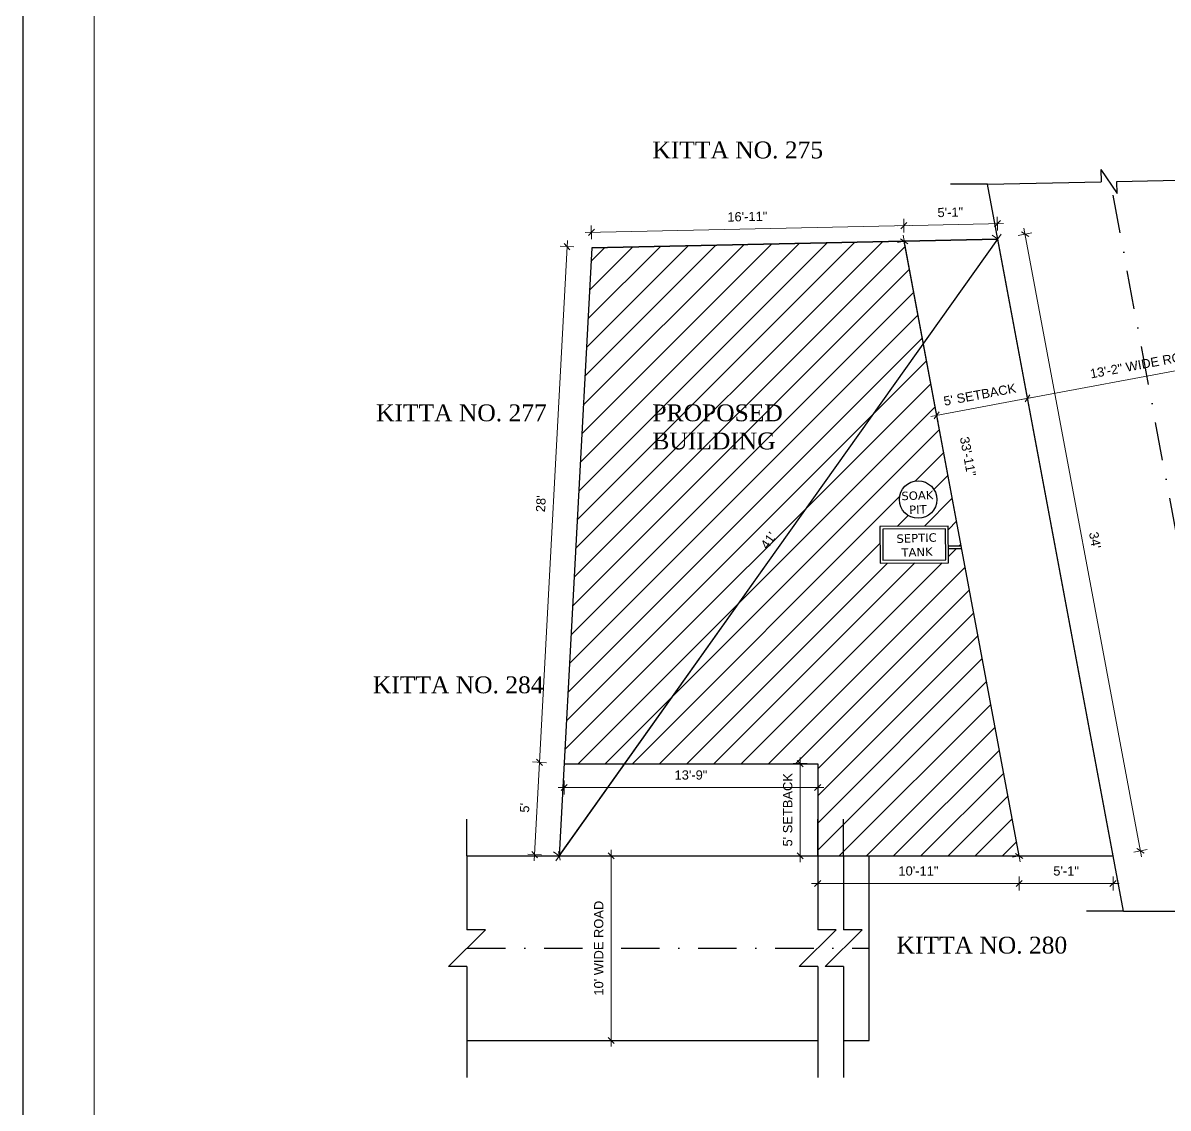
# Model space of a CAD drawing. Header units: inches. Extents: x 45643 to 70559, y -8725 to 1713.
# Drawn here: x 58262 to 59007, y -4671 to -3965 of the extents above; entities that cross this region are included whole.
import ezdxf

# ---------------------------------------------------------------- set-up
doc = ezdxf.new("R2010")
doc.units = ezdxf.units.IN
doc.header["$MEASUREMENT"] = 0
doc.linetypes.add('DASHDOT', pattern=[1, 0.5, -0.25, 0, -0.25])
for name, color, linetype, lineweight in [('A_Title Text', 105, 'Continuous', 60), ('DW-SEC', 24, 'Continuous', 25), ('ELE1', 3, 'Continuous', 9), ('ELEVATION', 6, 'Continuous', 30)]:
    doc.layers.add(name, color=color, linetype=linetype, lineweight=lineweight)
doc.styles.add('Arial', font='arial.ttf')
doc.styles.get("Standard").update_dxf_attribs({"font": 'times.ttf'})
doc.dimstyles.new('Sudeep', dxfattribs={"dimtxt": 6, "dimasz": 4, "dimexe": 4.5, "dimexo": 4.5, "dimgap": 5, "dimtad": 1, "dimdec": 0, "dimlunit": 4, "dimtxsty": 'Arial', "dimblk": 'OBLIQUE', "dimcen": 250, "dimdle": 4, "dimclrd": 86, "dimclre": 5, "dimclrt": 1, "dimadec": 0, "dimazin": 0, "dimtfac": 1, "dimtdec": 0, "dimtix": 1, "dimtmove": 1, "dimatfit": 3, "dimldrblk": 'OBLIQUE', "dimfxl": 4.5, "dimfxlon": 1, "dimfrac": 2, "dimlwd": 15, "dimlwe": 13, "dimarcsym": 0})

# ---------------------------------------------------------------- blocks, each defined once
blk = doc.blocks.new('_Oblique')
at = {"color": 0, "linetype": 'ByBlock', "lineweight": -2}
blk.add_line((-0.5, -0.5), (0.5, 0.5), dxfattribs=at)
blk = doc.blocks.new('*D892')
at = {"layer": 'A_Title Text', "color": 5, "lineweight": 13, "transparency": 16777216}
for p, q in [((58834.92, -4101.89), (58834.73, -4092.89)), ((58631.78, -4106.21), (58631.58, -4097.21))]:
    blk.add_line(p, q, dxfattribs=at)
at = {"layer": 'A_Title Text', "color": 86, "lineweight": 15, "transparency": 16777216}
blk.add_line((58838.82, -4097.31), (58627.68, -4101.79), dxfattribs=at)
at = {"layer": 'Defpoints', "color": 0, "transparency": 16777216}
for p in [(58631.68, -4101.71), (58835.04, -4107.5), (58631.89, -4111.81)]:
    blk.add_point(p, dxfattribs=at)
at = {"layer": 'A_Title Text', "color": 86, "lineweight": 15, "transparency": 16777216, "xscale": 4, "yscale": 4, "zscale": 4}
for p, rotation in [((58631.68, -4101.71), 181.2171399867319), ((58834.82, -4097.39), 1.217139986731945)]:
    blk.add_blockref('_Oblique', p, dxfattribs=dict(at, rotation=rotation))
at = {"layer": 'A_Title Text', "color": 1, "transparency": 16777216, "insert": (58733.08, -4091.49), "char_height": 6, "attachment_point": 5, "rotation": 1.21714, "style": 'Arial'}
blk.add_mtext('16\'-11"', dxfattribs=at)
blk = doc.blocks.new('*D893')
at = {"layer": 'A_Title Text', "color": 5, "lineweight": 13, "transparency": 16777216}
for p, q in [((58834.92, -4101.89), (58834.73, -4092.89)), ((58895.72, -4100.6), (58895.52, -4091.6))]:
    blk.add_line(p, q, dxfattribs=at)
at = {"layer": 'A_Title Text', "color": 86, "lineweight": 15, "transparency": 16777216}
blk.add_line((58830.82, -4097.48), (58899.62, -4096.02), dxfattribs=at)
at = {"layer": 'Defpoints', "color": 0, "transparency": 16777216}
for p in [(58895.62, -4096.1), (58835.04, -4107.5), (58895.84, -4106.21)]:
    blk.add_point(p, dxfattribs=at)
at = {"layer": 'A_Title Text', "color": 86, "lineweight": 15, "transparency": 16777216, "xscale": 4, "yscale": 4, "zscale": 4}
for p, rotation in [((58895.62, -4096.1), 1.217139986710932), ((58834.82, -4097.39), 181.217139986711)]:
    blk.add_blockref('_Oblique', p, dxfattribs=dict(at, rotation=rotation))
at = {"layer": 'A_Title Text', "color": 1, "transparency": 16777216, "insert": (58865.05, -4088.69), "char_height": 6, "attachment_point": 5, "rotation": 1.21714, "style": 'Arial'}
blk.add_mtext('5\'-1"', dxfattribs=at)
blk = doc.blocks.new('*D894')
at = {"layer": 'A_Title Text', "color": 86, "lineweight": 15, "transparency": 16777216}
blk.add_line((58597.79, -4450.4), (58616.08, -4106.97), dxfattribs=at)
at = {"layer": 'A_Title Text', "color": 5, "lineweight": 13, "transparency": 16777216}
for p, q in [((58620.36, -4111.2), (58611.37, -4110.72)), ((58602.49, -4446.64), (58593.51, -4446.16))]:
    blk.add_line(p, q, dxfattribs=at)
at = {"layer": 'Defpoints', "color": 0, "transparency": 16777216}
for p in [(58615.86, -4110.96), (58631.89, -4111.81), (58614.03, -4447.25)]:
    blk.add_point(p, dxfattribs=at)
at = {"layer": 'A_Title Text', "color": 86, "lineweight": 15, "transparency": 16777216, "xscale": 4, "yscale": 4, "zscale": 4}
for p, rotation in [((58615.86, -4110.96), 86.9515310710688), ((58598, -4446.4), 266.9515310710688)]:
    blk.add_blockref('_Oblique', p, dxfattribs=dict(at, rotation=rotation))
at = {"layer": 'A_Title Text', "color": 1, "transparency": 16777216, "insert": (58598.88, -4278.25), "char_height": 6, "attachment_point": 5, "rotation": 86.95153, "style": 'Arial'}
blk.add_mtext("28'", dxfattribs=at)
blk = doc.blocks.new('*D895')
at = {"layer": 'A_Title Text', "color": 86, "lineweight": 15, "transparency": 16777216}
blk.add_line((58598.21, -4442.41), (58594.59, -4510.4), dxfattribs=at)
at = {"layer": 'A_Title Text', "color": 5, "lineweight": 13, "transparency": 16777216}
for p, q in [((58602.49, -4446.64), (58593.51, -4446.16)), ((58599.3, -4506.64), (58590.31, -4506.16))]:
    blk.add_line(p, q, dxfattribs=at)
at = {"layer": 'Defpoints', "color": 0, "transparency": 16777216}
for p in [(58614.03, -4447.25), (58594.8, -4506.4), (58610.84, -4507.25)]:
    blk.add_point(p, dxfattribs=at)
at = {"layer": 'A_Title Text', "color": 86, "lineweight": 15, "transparency": 16777216, "xscale": 4, "yscale": 4, "zscale": 4}
for p, rotation in [((58598, -4446.4), 86.95153107111469), ((58594.8, -4506.4), 266.9515310711146)]:
    blk.add_blockref('_Oblique', p, dxfattribs=dict(at, rotation=rotation))
at = {"layer": 'A_Title Text', "color": 1, "transparency": 16777216, "insert": (58588.36, -4475.97), "char_height": 6, "attachment_point": 5, "rotation": 86.95153, "style": 'Arial'}
blk.add_mtext("5'", dxfattribs=at)
blk = doc.blocks.new('*D896')
at = {"layer": 'A_Title Text', "color": 5, "lineweight": 13, "transparency": 16777216}
for p, q in [((58614.03, -4458.2), (58614.03, -4467.2)), ((58778.84, -4458.2), (58778.84, -4467.2))]:
    blk.add_line(p, q, dxfattribs=at)
at = {"layer": 'A_Title Text', "color": 86, "lineweight": 15, "transparency": 16777216}
blk.add_line((58610.03, -4462.7), (58782.84, -4462.7), dxfattribs=at)
at = {"layer": 'Defpoints', "color": 0, "transparency": 16777216}
for p in [(58614.03, -4447.25), (58778.84, -4447.25), (58778.84, -4462.7)]:
    blk.add_point(p, dxfattribs=at)
at = {"layer": 'A_Title Text', "color": 86, "lineweight": 15, "transparency": 16777216, "xscale": 4, "yscale": 4, "zscale": 4, "rotation": 180}
blk.add_blockref('_Oblique', (58614.03, -4462.7), dxfattribs=at)
at = {"layer": 'A_Title Text', "color": 86, "lineweight": 15, "transparency": 16777216, "xscale": 4, "yscale": 4, "zscale": 4}
blk.add_blockref('_Oblique', (58778.84, -4462.7), dxfattribs=at)
at = {"layer": 'A_Title Text', "color": 1, "transparency": 16777216, "insert": (58696.43, -4454.64), "char_height": 6, "attachment_point": 5, "style": 'Arial'}
blk.add_mtext('13\'-9"', dxfattribs=at)
blk = doc.blocks.new('*D897')
at = {"layer": 'A_Title Text', "color": 86, "lineweight": 15, "transparency": 16777216}
blk.add_line((58767.45, -4443.25), (58767.45, -4511.25), dxfattribs=at)
at = {"layer": 'A_Title Text', "color": 5, "lineweight": 13, "transparency": 16777216}
for p, q in [((58771.95, -4447.25), (58762.95, -4447.25)), ((58771.95, -4507.25), (58762.95, -4507.25))]:
    blk.add_line(p, q, dxfattribs=at)
at = {"layer": 'Defpoints', "color": 0, "transparency": 16777216}
for p in [(58778.84, -4447.25), (58767.45, -4507.25), (58778.84, -4507.25)]:
    blk.add_point(p, dxfattribs=at)
at = {"layer": 'A_Title Text', "color": 86, "lineweight": 15, "transparency": 16777216, "xscale": 4, "yscale": 4, "zscale": 4}
for p, rotation in [((58767.45, -4447.25), 90), ((58767.45, -4507.25), 270)]:
    blk.add_blockref('_Oblique', p, dxfattribs=dict(at, rotation=rotation))
at = {"layer": 'A_Title Text', "color": 1, "transparency": 16777216, "insert": (58759.35, -4477.25), "char_height": 6, "width": 112.4364, "attachment_point": 5, "rotation": 90, "style": 'Arial'}
blk.add_mtext("5' SETBACK", dxfattribs=at)
blk = doc.blocks.new('*D890')
at = {"layer": 'A_Title Text', "color": 86, "lineweight": 15, "transparency": 16777216}
blk.add_line((58774.84, -4525.14), (58913.8, -4525.14), dxfattribs=at)
at = {"layer": 'A_Title Text', "color": 5, "lineweight": 13, "transparency": 16777216}
for p, q in [((58778.84, -4520.64), (58778.84, -4529.64)), ((58909.8, -4520.64), (58909.8, -4529.64))]:
    blk.add_line(p, q, dxfattribs=at)
at = {"layer": 'Defpoints', "color": 0, "transparency": 16777216}
for p in [(58778.84, -4507.25), (58909.8, -4507.25), (58909.8, -4525.14)]:
    blk.add_point(p, dxfattribs=at)
at = {"layer": 'A_Title Text', "color": 86, "lineweight": 15, "transparency": 16777216, "xscale": 4, "yscale": 4, "zscale": 4, "rotation": 180}
blk.add_blockref('_Oblique', (58778.84, -4525.14), dxfattribs=at)
at = {"layer": 'A_Title Text', "color": 86, "lineweight": 15, "transparency": 16777216, "xscale": 4, "yscale": 4, "zscale": 4}
blk.add_blockref('_Oblique', (58909.8, -4525.14), dxfattribs=at)
at = {"layer": 'A_Title Text', "color": 1, "transparency": 16777216, "insert": (58844.32, -4517.07), "char_height": 6, "attachment_point": 5, "style": 'Arial'}
blk.add_mtext('10\'-11"', dxfattribs=at)
blk = doc.blocks.new('*D898')
at = {"layer": 'A_Title Text', "color": 86, "lineweight": 15, "transparency": 16777216}
blk.add_line((58905.8, -4525.14), (58974.84, -4525.14), dxfattribs=at)
at = {"layer": 'A_Title Text', "color": 5, "lineweight": 13, "transparency": 16777216}
for p, q in [((58909.8, -4520.64), (58909.8, -4529.64)), ((58970.84, -4520.64), (58970.84, -4529.64))]:
    blk.add_line(p, q, dxfattribs=at)
at = {"layer": 'Defpoints', "color": 0, "transparency": 16777216}
for p in [(58909.8, -4507.25), (58970.84, -4507.25), (58970.84, -4525.14)]:
    blk.add_point(p, dxfattribs=at)
at = {"layer": 'A_Title Text', "color": 86, "lineweight": 15, "transparency": 16777216, "xscale": 4, "yscale": 4, "zscale": 4, "rotation": 180}
blk.add_blockref('_Oblique', (58909.8, -4525.14), dxfattribs=at)
at = {"layer": 'A_Title Text', "color": 86, "lineweight": 15, "transparency": 16777216, "xscale": 4, "yscale": 4, "zscale": 4}
blk.add_blockref('_Oblique', (58970.84, -4525.14), dxfattribs=at)
at = {"layer": 'A_Title Text', "color": 1, "transparency": 16777216, "insert": (58940.32, -4517.07), "char_height": 6, "attachment_point": 5, "style": 'Arial'}
blk.add_mtext('5\'-1"', dxfattribs=at)
blk = doc.blocks.new('*D899')
at = {"layer": 'A_Title Text', "color": 86, "lineweight": 15, "transparency": 16777216}
blk.add_line((58912.92, -4098.94), (58989.39, -4507.85), dxfattribs=at)
at = {"layer": 'A_Title Text', "color": 5, "lineweight": 13, "transparency": 16777216}
for p, q in [((58909.23, -4103.7), (58918.07, -4102.05)), ((58984.23, -4504.75), (58993.07, -4503.1))]:
    blk.add_line(p, q, dxfattribs=at)
at = {"layer": 'Defpoints', "color": 0, "transparency": 16777216}
for p in [(58895.84, -4106.21), (58988.65, -4503.92), (58970.84, -4507.25)]:
    blk.add_point(p, dxfattribs=at)
at = {"layer": 'A_Title Text', "color": 86, "lineweight": 15, "transparency": 16777216, "xscale": 4, "yscale": 4, "zscale": 4}
for p, rotation in [((58913.65, -4102.88), 100.5925493306747), ((58988.65, -4503.92), 280.5925493306747)]:
    blk.add_blockref('_Oblique', p, dxfattribs=dict(at, rotation=rotation))
at = {"layer": 'A_Title Text', "color": 1, "transparency": 16777216, "insert": (58959.08, -4301.92), "char_height": 6, "attachment_point": 5, "rotation": 280.59255, "style": 'Arial'}
blk.add_mtext("34'", dxfattribs=at)
blk = doc.blocks.new('*D900')
at = {"layer": 'A_Title Text', "color": 5, "lineweight": 13, "transparency": 16777216}
for p, q in [((58835.04, -4107.5), (58830.61, -4108.33)), ((58909.8, -4507.25), (58905.37, -4508.08))]:
    blk.add_line(p, q, dxfattribs=at)
at = {"layer": 'A_Title Text', "color": 86, "lineweight": 15, "transparency": 16777216}
blk.add_line((58910.53, -4511.19), (58834.3, -4103.57), dxfattribs=at)
at = {"layer": 'Defpoints', "color": 0, "transparency": 16777216}
for p in [(58835.04, -4107.5), (58835.04, -4107.5), (58909.8, -4507.25)]:
    blk.add_point(p, dxfattribs=at)
at = {"layer": 'A_Title Text', "color": 86, "lineweight": 15, "transparency": 16777216, "xscale": 4, "yscale": 4, "zscale": 4}
for p, rotation in [((58835.04, -4107.5), 100.5925493306756), ((58909.8, -4507.25), 280.5925493306756)]:
    blk.add_blockref('_Oblique', p, dxfattribs=dict(at, rotation=rotation))
at = {"layer": 'A_Title Text', "color": 1, "transparency": 16777216, "insert": (58876.5, -4247.48), "char_height": 6, "attachment_point": 5, "rotation": 280.59255, "style": 'Arial'}
blk.add_mtext('33\'-11"', dxfattribs=at)
blk = doc.blocks.new('*D901')
at = {"layer": 'A_Title Text', "color": 86, "lineweight": 15, "transparency": 16777216}
blk.add_line((58608.52, -4510.52), (58898.15, -4102.95), dxfattribs=at)
at = {"layer": 'A_Title Text', "color": 5, "lineweight": 13, "transparency": 16777216}
for p, q in [((58895.84, -4106.21), (58892.17, -4103.6)), ((58610.84, -4507.25), (58607.17, -4504.65))]:
    blk.add_line(p, q, dxfattribs=at)
at = {"layer": 'Defpoints', "color": 0, "transparency": 16777216}
for p in [(58895.84, -4106.21), (58895.84, -4106.21), (58610.84, -4507.25)]:
    blk.add_point(p, dxfattribs=at)
at = {"layer": 'A_Title Text', "color": 86, "lineweight": 15, "transparency": 16777216, "xscale": 4, "yscale": 4, "zscale": 4}
for p, rotation in [((58895.84, -4106.21), 54.60090531326018), ((58610.84, -4507.25), 234.6009053132602)]:
    blk.add_blockref('_Oblique', p, dxfattribs=dict(at, rotation=rotation))
at = {"layer": 'A_Title Text', "color": 1, "transparency": 16777216, "insert": (58746.8, -4302.09), "char_height": 6, "attachment_point": 5, "rotation": 54.60091, "style": 'Arial'}
blk.add_mtext("41'", dxfattribs=at)
blk = doc.blocks.new('*D902')
at = {"layer": 'A_Title Text', "color": 86, "lineweight": 15, "transparency": 16777216}
blk.add_line((58644.61, -4503.25), (58644.61, -4631.25), dxfattribs=at)
at = {"layer": 'A_Title Text', "color": 5, "lineweight": 13, "transparency": 16777216}
for p, q in [((58649.11, -4507.25), (58640.11, -4507.25)), ((58649.11, -4627.25), (58640.11, -4627.25))]:
    blk.add_line(p, q, dxfattribs=at)
at = {"layer": 'Defpoints', "color": 0, "transparency": 16777216}
for p in [(58681.6, -4507.25), (58644.61, -4627.25), (58664.84, -4627.25)]:
    blk.add_point(p, dxfattribs=at)
at = {"layer": 'A_Title Text', "color": 86, "lineweight": 15, "transparency": 16777216, "xscale": 4, "yscale": 4, "zscale": 4}
for p, rotation in [((58644.61, -4507.25), 90), ((58644.61, -4627.25), 270)]:
    blk.add_blockref('_Oblique', p, dxfattribs=dict(at, rotation=rotation))
at = {"layer": 'A_Title Text', "color": 1, "transparency": 16777216, "insert": (58636.5, -4567.25), "char_height": 6, "width": 68.185, "attachment_point": 5, "rotation": 90, "style": 'Arial'}
blk.add_mtext("10' WIDE ROAD", dxfattribs=at)
blk = doc.blocks.new('*D891')
at = {"layer": 'A_Title Text', "color": 5, "lineweight": 13, "transparency": 16777216}
for p, q in [((59069.67, -4176.23), (59071.32, -4185.08)), ((58914.36, -4205.28), (58916.02, -4214.12))]:
    blk.add_line(p, q, dxfattribs=at)
at = {"layer": 'A_Title Text', "color": 86, "lineweight": 15, "transparency": 16777216}
blk.add_line((58911.26, -4210.44), (59074.43, -4179.92), dxfattribs=at)
at = {"layer": 'Defpoints', "color": 0, "transparency": 16777216}
for p in [(59051.14, -4077.16), (58895.84, -4106.21), (59070.5, -4180.66)]:
    blk.add_point(p, dxfattribs=at)
at = {"layer": 'A_Title Text', "color": 86, "lineweight": 15, "transparency": 16777216, "xscale": 4, "yscale": 4, "zscale": 4}
for p, rotation in [((59070.5, -4180.66), 10.59254933067285), ((58915.19, -4209.7), 190.5925493306728)]:
    blk.add_blockref('_Oblique', p, dxfattribs=dict(at, rotation=rotation))
at = {"layer": 'A_Title Text', "color": 1, "transparency": 16777216, "insert": (58991.35, -4187.21), "char_height": 6, "width": 94.9496, "attachment_point": 5, "rotation": 10.59255, "style": 'Arial'}
blk.add_mtext('13\'-2" WIDE ROAD', dxfattribs=at)
blk = doc.blocks.new('*D903')
at = {"layer": 'A_Title Text', "color": 5, "lineweight": 13, "transparency": 16777216}
for p, q in [((58914.36, -4205.28), (58916.02, -4214.12)), ((58855.38, -4216.31), (58857.04, -4225.15))]:
    blk.add_line(p, q, dxfattribs=at)
at = {"layer": 'A_Title Text', "color": 86, "lineweight": 15, "transparency": 16777216}
blk.add_line((58852.28, -4221.47), (58919.12, -4208.97), dxfattribs=at)
at = {"layer": 'Defpoints', "color": 0, "transparency": 16777216}
for p in [(58906.49, -4163.18), (58847.51, -4174.21), (58915.19, -4209.7)]:
    blk.add_point(p, dxfattribs=at)
at = {"layer": 'A_Title Text', "color": 86, "lineweight": 15, "transparency": 16777216, "xscale": 4, "yscale": 4, "zscale": 4}
for p, rotation in [((58915.19, -4209.7), 10.59254933067322), ((58856.21, -4220.73), 190.5925493306733)]:
    blk.add_blockref('_Oblique', p, dxfattribs=dict(at, rotation=rotation))
at = {"layer": 'A_Title Text', "color": 1, "transparency": 16777216, "insert": (58884.21, -4207.25), "char_height": 6, "width": 53.9576, "attachment_point": 5, "rotation": 10.59255, "style": 'Arial'}
blk.add_mtext("5' SETBACK", dxfattribs=at)

msp = doc.modelspace()

# ---------------------------------------------------------------- hatches: boundary and pattern name
at = {"layer": 'DW-SEC'}
h = msp.add_hatch(dxfattribs=at)
h.set_pattern_fill('ANSI31', color=256, scale=100)
h.set_pattern_definition([(45, (-6724.728, -4953.309), (-8.8388348, 8.8388348), [])])
h.paths.add_polyline_path([(58872.416, -4307.377), (58863.817, -4307.377), (58863.868, -4316.587), (58819.394, -4316.833), (58819.262, -4292.986), (58863.736, -4292.74), (58863.806, -4305.547), (58872.074, -4305.547), (58847.512, -4174.207), (58653.474, -4447.255), (58778.835, -4447.255), (58778.835, -4507.255), (58909.795, -4507.255)])
h.paths.add_polyline_path([(58831.915, -4275.488, -1), (58856.285, -4275.488, -1)], flags=16)
h.paths.add_polyline_path([(58631.895, -4111.815), (58614.031, -4447.255), (58653.474, -4447.255), (58847.512, -4174.207), (58835.037, -4107.499)])
h.paths.add_polyline_path([(58831.816, -4288.198), (58856.039, -4287.38), (58855.328, -4266.326), (58831.105, -4267.145)], flags=24)
h.paths.add_polyline_path([(58747.98, -4311.29), (58756.046, -4299.941), (58745.967, -4292.779), (58737.902, -4304.128)], flags=24)
h.paths.add_polyline_path([(58668.365, -4249.101), (58756.698, -4249.101), (58756.698, -4207.38), (58668.365, -4207.38)], flags=24)

# ---------------------------------------------------------------- linework, layer by layer
at = {"color": 4, "ltscale": 5}
for p, q in [((58863.806, -4305.547), (58872.074, -4305.547)), ((58863.817, -4307.377), (58872.416, -4307.377))]:
    msp.add_line(p, q, dxfattribs=at)
for points in [[(58819.394, -4316.833), (58863.868, -4316.587), (58863.736, -4292.74), (58819.262, -4292.986)], [(58821.214, -4314.994), (58862.028, -4314.768), (58861.916, -4294.579), (58821.102, -4294.805)]]:
    msp.add_lwpolyline(points, close=True, dxfattribs=at)
msp.add_circle((58844.1, -4275.488), 12.185, dxfattribs=at)
at = {"layer": 'Defpoints'}
msp.add_lwpolyline([(61439.743, -3259.7), (58262.143, -3259.7), (58262.143, -5507.669), (61439.743, -5507.669)], close=True, dxfattribs=at)
at = {"layer": 'ELE1'}
msp.add_lwpolyline([(58308.461, -3306.018), (61393.425, -3306.018), (61393.425, -5461.351), (58308.461, -5461.351)], close=True, dxfattribs=at)
at = {"layer": 'ELEVATION'}
for p, q in [((58962.863, -4060.826), (58973.47, -4076.498)), ((58962.863, -4060.826), (58963.031, -4068.771)), ((58889.199, -4070.34), (58865.199, -4070.34)), ((58889.128, -4070.342), (58963.031, -4068.771)), ((58977.568, -4543.255), (58889.128, -4070.342)), ((58973.301, -4068.553), (59047.204, -4066.983)), ((58973.47, -4076.498), (58973.301, -4068.553)), ((58610.835, -4507.255), (58895.835, -4106.207)), ((58631.895, -4111.815), (58895.835, -4106.207)), ((58909.795, -4507.255), (58835.037, -4107.499)), ((58614.031, -4447.255), (58778.835, -4447.255)), ((58778.835, -4447.255), (58778.835, -4507.255)), ((58550.835, -4507.255), (58550.835, -4483.255)), ((58778.835, -4507.255), (58778.835, -4483.255)), ((58795.7, -4507.255), (58795.7, -4483.255)), ((58550.835, -4507.255), (58812.36, -4507.255)), ((58550.835, -4507.255), (58550.835, -4555.255)), ((58778.835, -4507.255), (58970.835, -4507.255)), ((58778.835, -4507.255), (58778.835, -4555.255)), ((58795.7, -4507.255), (58795.7, -4555.255)), ((58812.36, -4627.255), (58812.36, -4507.255)), ((58977.568, -4543.255), (58953.568, -4543.255)), ((58977.568, -4543.255), (59051.783, -4543.255)), ((58538.835, -4579.255), (58562.835, -4555.255)), ((58562.835, -4555.255), (58550.835, -4555.255)), ((58766.835, -4579.255), (58790.835, -4555.255)), ((58790.835, -4555.255), (58778.835, -4555.255)), ((58783.7, -4579.255), (58807.7, -4555.255)), ((58807.7, -4555.255), (58795.7, -4555.255)), ((58550.835, -4579.255), (58538.835, -4579.255)), ((58550.835, -4579.255), (58550.835, -4627.255)), ((58778.835, -4579.255), (58766.835, -4579.255)), ((58778.835, -4579.255), (58778.835, -4627.255)), ((58795.7, -4579.255), (58783.7, -4579.255)), ((58795.7, -4579.255), (58795.7, -4627.255)), ((58550.835, -4627.255), (58778.835, -4627.255)), ((58550.835, -4627.255), (58550.835, -4651.255)), ((58778.835, -4627.255), (58778.835, -4651.255)), ((58795.7, -4627.255), (58812.36, -4627.255)), ((58795.7, -4627.255), (58795.7, -4651.255))]:
    msp.add_line(p, q, dxfattribs=at)
at = {"layer": 'ELEVATION', "linetype": 'DASHDOT', "ltscale": 50}
for p, q in [((59058.326, -4545.332), (58969.572, -4070.739)), ((58550.835, -4567.255), (58812.36, -4567.255))]:
    msp.add_line(p, q, dxfattribs=at)
at = {"layer": 'ELEVATION'}
msp.add_lwpolyline([(58895.835, -4106.207), (58631.895, -4111.815), (58610.835, -4507.255), (58970.835, -4507.255)], close=True, dxfattribs=at)

# ---------------------------------------------------------------- texts
at = {"char_height": 10.9739, "attachment_point": 1}
for s, insert, width in [('{\\fTimes New Roman|b0|i0|c0|p18;KITTA NO. 275}', (58671.378, -4042.621), 118.98917), ('{\\fTimes New Roman|b0|i0|c0|p18;KITTA NO. 277}', (58491.744, -4213.589), 116.28016), ('{\\fTimes New Roman|b0|i0|c0|p18;PROPOSED\\PBUILDING}', (58671.378, -4213.589), 92.65939), ('{\\fTimes New Roman|b0|i0|c0|p18;KITTA NO. 284}', (58489.653, -4390.495), 113.15734), ('{\\fTimes New Roman|b0|i0|c0|p18;KITTA NO. 280}', (58830.079, -4559.794), 110.39567)]:
    msp.add_mtext(s, dxfattribs=dict(at, insert=insert, width=width))
at = {"color": 0, "char_height": 5.4884, "width": 97.88153, "attachment_point": 2, "rotation": 1.935323}
for s, insert in [('{\\fVerdana|b0|i0|c0|p34;SOAK \\PPIT}', (58843.536, -4270.085)), ('{\\fVerdana|b0|i0|c0|p34;SEPTIC \\PTANK}', (58843.006, -4297.785))]:
    msp.add_mtext(s, dxfattribs=dict(at, insert=insert))

# ---------------------------------------------------------------- dimensions: what is measured, and where the dimension line sits
at = {"layer": 'A_Title Text'}
for p1, p2, distance, text, picture, middle in [((58895.835, -4106.207), (59051.143, -4077.163), -105.288, '<> WIDE ROAD', '*D891', (58991.353, -4187.21)), ((58847.512, -4174.207), (58906.489, -4163.178), -47.329, '<> SETBACK', '*D903', (58884.211, -4207.251))]:
    dim = msp.add_aligned_dim(p1=p1, p2=p2, distance=distance, text=text, dimstyle='Sudeep', dxfattribs=at)
    dim.commit()
    dim.dimension.update_dxf_attribs({"geometry": picture, "text_midpoint": middle})
for base, p1, p2, angle, picture, middle in [((58895.62, -4096.101), (58835.037, -4107.499), (58895.835, -4106.207), 1.21714, '*D893', (58865.05, -4088.685)), ((58594.804, -4506.401), (58614.031, -4447.255), (58610.835, -4507.255), 266.951531, '*D895', (58588.362, -4475.973))]:
    dim = msp.add_linear_dim(base=base, p1=p1, p2=p2, angle=angle, dimstyle='Sudeep', dxfattribs=at)
    dim.commit()
    dim.dimension.update_dxf_attribs({"geometry": picture, "text_midpoint": middle})
for p1, p2, distance, picture, middle in [((58835.037, -4107.499), (58631.895, -4111.815), -10.108, '*D892', (58733.08, -4091.489)), ((58895.835, -4106.207), (58970.835, -4507.255), 18.124, '*D899', (58959.079, -4301.917)), ((58614.031, -4447.255), (58631.895, -4111.815), 16.054, '*D894', (58598.88, -4278.252)), ((58610.835, -4507.255), (58895.835, -4106.207), 0, '*D901', (58746.804, -4302.09))]:
    dim = msp.add_aligned_dim(p1=p1, p2=p2, distance=distance, dimstyle='Sudeep', dxfattribs=at)
    dim.commit()
    dim.dimension.update_dxf_attribs({"geometry": picture, "text_midpoint": middle})
dim = msp.add_linear_dim(base=(58835.037, -4107.499), p1=(58909.795, -4507.255), p2=(58835.037, -4107.499), angle=100.592549, dimstyle='Sudeep', dxfattribs=at)
dim.commit()
dim.dimension.update_dxf_attribs({"geometry": '*D900', "text_midpoint": (58868.575, -4248.964), "dimtype": 161})
for base, p1, p2, text, picture, middle in [((58767.451, -4507.255), (58778.835, -4447.255), (58778.835, -4507.255), '<> SETBACK', '*D897', (58759.349, -4477.255)), ((58644.608, -4627.255), (58681.598, -4507.255), (58664.835, -4627.255), '<> WIDE ROAD', '*D902', (58636.504, -4567.255))]:
    dim = msp.add_linear_dim(base=base, p1=p1, p2=p2, angle=90, text=text, dimstyle='Sudeep', dxfattribs=at)
    dim.commit()
    dim.dimension.update_dxf_attribs({"geometry": picture, "text_midpoint": middle})
for base, p1, p2, picture, middle in [((58778.835, -4462.701), (58614.031, -4447.255), (58778.835, -4447.255), '*D896', (58696.433, -4454.636)), ((58909.795, -4525.135), (58778.835, -4507.255), (58909.795, -4507.255), '*D890', (58844.315, -4517.072)), ((58970.835, -4525.135), (58909.795, -4507.255), (58970.835, -4507.255), '*D898', (58940.315, -4517.072))]:
    dim = msp.add_linear_dim(base=base, p1=p1, p2=p2, dimstyle='Sudeep', dxfattribs=at)
    dim.commit()
    dim.dimension.update_dxf_attribs({"geometry": picture, "text_midpoint": middle})

doc.saveas('drawing.dxf')
